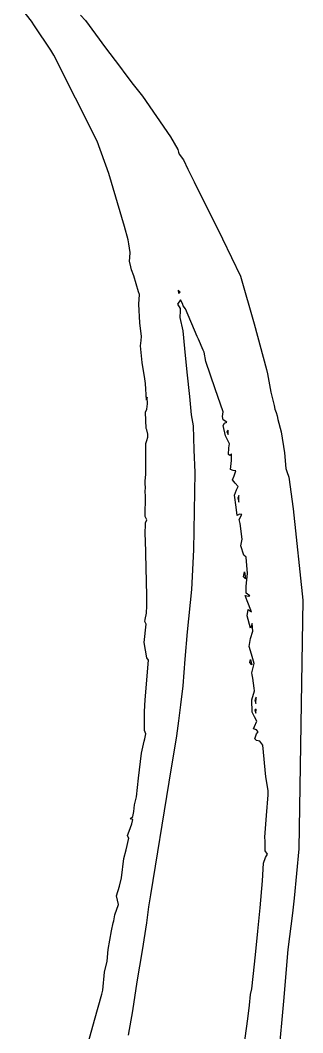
# Model space of a CAD drawing. Extents: x 0 to 208, y 1 to 205.
# Drawn here: x 197.609 to 198.972, y 192.923 to 197.807 of the extents above; entities that cross this region are included whole.
import ezdxf

# ---------------------------------------------------------------- set-up
doc = ezdxf.new("R2010")
doc.units = 0

msp = doc.modelspace()

# ---------------------------------------------------------------- linework, layer by layer
at = {"layer": 'test'}
for p, q in [((197.664448, 197.802898), (197.609338, 197.871964)), ((197.900626, 197.831135), (197.923881, 197.80613)), ((197.677882, 197.779587), (197.664448, 197.802898)), ((197.923881, 197.80613), (198.021482, 197.6742)), ((197.757536, 197.66146), (197.677882, 197.779587)), ((197.772099, 197.637471), (197.757536, 197.66146)), ((197.980243, 197.223844), (197.772099, 197.637471)), ((198.021482, 197.6742), (198.088199, 197.584958)), ((198.088199, 197.584958), (198.118976, 197.54359)), ((198.118976, 197.54359), (198.154902, 197.497055)), ((198.154902, 197.497055), (198.199206, 197.440179)), ((198.199206, 197.440179), (198.334785, 197.244021)), ((198.334785, 197.244021), (198.370257, 197.183348)), ((198.036735, 197.067885), (197.980243, 197.223844)), ((198.370257, 197.183348), (198.372233, 197.170423)), ((198.372233, 197.170423), (198.376325, 197.160968)), ((198.376325, 197.160968), (198.397463, 197.132531)), ((198.397463, 197.132531), (198.418122, 197.088584)), ((198.111939, 196.811938), (198.036735, 197.067885)), ((198.418122, 197.088584), (198.448167, 197.026535)), ((198.448167, 197.026535), (198.584641, 196.752489)), ((198.130566, 196.747303), (198.111939, 196.811938)), ((198.133106, 196.727689), (198.130566, 196.747303)), ((198.139145, 196.687159), (198.133106, 196.727689)), ((198.584641, 196.752489), (198.672802, 196.571517)), ((198.136887, 196.643923), (198.137452, 196.661533)), ((198.137452, 196.661533), (198.139145, 196.687159)), ((198.143548, 196.616773), (198.136887, 196.643923)), ((198.146934, 196.602521), (198.143548, 196.616773)), ((198.157405, 196.574081), (198.146934, 196.602521)), ((198.180519, 196.496916), (198.157405, 196.574081)), ((198.672802, 196.571517), (198.73817, 196.342971)), ((198.184301, 196.483539), (198.180519, 196.496916)), ((198.18114, 196.437929), (198.184301, 196.483539)), ((198.3816, 196.49434), (198.370537, 196.505375)), ((198.370537, 196.505375), (198.372513, 196.489429)), ((198.372513, 196.489429), (198.381685, 196.494368)), ((198.381685, 196.494368), (198.3816, 196.49434)), ((198.18653, 196.346573), (198.18114, 196.437929)), ((198.383028, 196.457711), (198.367844, 196.437025)), ((198.367844, 196.437025), (198.380262, 196.416338)), ((198.380262, 196.416338), (198.380826, 196.404428)), ((198.391607, 196.440496), (198.383028, 196.457711)), ((198.394966, 196.429433), (198.391607, 196.440496)), ((198.406537, 196.413939), (198.394966, 196.429433)), ((198.462563, 196.28191), (198.406537, 196.413939)), ((198.380826, 196.404428), (198.379697, 196.372096)), ((198.379697, 196.372096), (198.394119, 196.309048)), ((198.193783, 196.281942), (198.18653, 196.346573)), ((198.73817, 196.342971), (198.797502, 196.121669)), ((198.192654, 196.26261), (198.193783, 196.281942)), ((198.394119, 196.309048), (198.402303, 196.222996)), ((198.469675, 196.268984), (198.462563, 196.28191)), ((198.492564, 196.21508), (198.469675, 196.268984)), ((198.189719, 196.235883), (198.192654, 196.26261)), ((198.197763, 196.155024), (198.189719, 196.235883)), ((198.402303, 196.222996), (198.413677, 196.109244)), ((198.496233, 196.205823), (198.492564, 196.21508)), ((198.50501, 196.161336), (198.496233, 196.205823)), ((198.210604, 196.077489), (198.197763, 196.155024)), ((198.549259, 196.028553), (198.50501, 196.161336)), ((198.797502, 196.121669), (198.801876, 196.100982)), ((198.213144, 196.05525), (198.210604, 196.077489)), ((198.413677, 196.109244), (198.425558, 195.992359)), ((198.801876, 196.100982), (198.81833, 196.013084)), ((198.217829, 195.974258), (198.213144, 196.05525)), ((198.589055, 195.91817), (198.549259, 196.028553)), ((198.220961, 195.988425), (198.217829, 195.981031)), ((198.217829, 195.981031), (198.217829, 195.974258)), ((198.222937, 195.955803), (198.220961, 195.988425)), ((198.425558, 195.992359), (198.434307, 195.902728)), ((198.81833, 196.013084), (198.834445, 195.948446)), ((198.213736, 195.916038), (198.219409, 195.930319)), ((198.219409, 195.930319), (198.222937, 195.955803)), ((198.834445, 195.948446), (198.837267, 195.930356)), ((198.837267, 195.930356), (198.843335, 195.914834)), ((198.216671, 195.837262), (198.213736, 195.916038)), ((198.434307, 195.902728), (198.443338, 195.850836)), ((198.58564, 195.894915), (198.589055, 195.91817)), ((198.588886, 195.878631), (198.58564, 195.894915)), ((198.60565, 195.867681), (198.588886, 195.878631)), ((198.843335, 195.914834), (198.849402, 195.899312)), ((198.849402, 195.899312), (198.852224, 195.881221)), ((198.852224, 195.881221), (198.86769, 195.821757)), ((198.219719, 195.83046), (198.216671, 195.837262)), ((198.224433, 195.809773), (198.219719, 195.83046)), ((198.443338, 195.850836), (198.447064, 195.735238)), ((198.588604, 195.851509), (198.594192, 195.863814)), ((198.599695, 195.801934), (198.588604, 195.851509)), ((198.594192, 195.863814), (198.60565, 195.867681)), ((198.612604, 195.828821), (198.606367, 195.822555)), ((198.611786, 195.808981), (198.612632, 195.828793)), ((198.612632, 195.828793), (198.612604, 195.828821)), ((198.214922, 195.764872), (198.219381, 195.780394)), ((198.219381, 195.780394), (198.224715, 195.795888)), ((198.224715, 195.795888), (198.224433, 195.809773)), ((198.618209, 195.763154), (198.599695, 195.801934)), ((198.606367, 195.822555), (198.611786, 195.808981)), ((198.86769, 195.821757), (198.885075, 195.719906)), ((198.214639, 195.616849), (198.214922, 195.764872)), ((198.447064, 195.735238), (198.451438, 195.624672)), ((198.614258, 195.711397), (198.616516, 195.745007)), ((198.616516, 195.745007), (198.618209, 195.763154)), ((198.620749, 195.708039), (198.614258, 195.711397)), ((198.627917, 195.715546), (198.620749, 195.708039)), ((198.623571, 195.63999), (198.629328, 195.683127)), ((198.629328, 195.683127), (198.627917, 195.715546)), ((198.885075, 195.719906), (198.890974, 195.644931)), ((198.636694, 195.635672), (198.623571, 195.63999)), ((198.649507, 195.632539), (198.636694, 195.635672)), ((198.641859, 195.60982), (198.649507, 195.632539)), ((198.890974, 195.644931), (198.895602, 195.630453)), ((198.212099, 195.583239), (198.214639, 195.616849)), ((198.212664, 195.568394), (198.212099, 195.583239)), ((198.451438, 195.624672), (198.44602, 195.252957)), ((198.633675, 195.589246), (198.641859, 195.60982)), ((198.647052, 195.573611), (198.633675, 195.589246)), ((198.895602, 195.630453), (198.905367, 195.602016)), ((198.905367, 195.602016), (198.925433, 195.449481)), ((198.213511, 195.553803), (198.212664, 195.568394)), ((198.212664, 195.532213), (198.213511, 195.553803)), ((198.643496, 195.516038), (198.652471, 195.541043)), ((198.660627, 195.557157), (198.647052, 195.573611)), ((198.652471, 195.541043), (198.660627, 195.557157)), ((198.211535, 195.413285), (198.214357, 195.513191)), ((198.214357, 195.513191), (198.212664, 195.532213)), ((198.651652, 195.45729), (198.643496, 195.516038)), ((198.664412, 195.513858), (198.659275, 195.50113)), ((198.659275, 195.50113), (198.664045, 195.482842)), ((198.664045, 195.482842), (198.664327, 195.513863)), ((198.664327, 195.513863), (198.664412, 195.513858)), ((198.656365, 195.41849), (198.651652, 195.45729)), ((198.925433, 195.449481), (198.97242, 195.009977)), ((198.219494, 195.397762), (198.211535, 195.413285)), ((198.213115, 195.38224), (198.219494, 195.397762)), ((198.667739, 195.423655), (198.656365, 195.41849)), ((198.665171, 195.399356), (198.677927, 195.421962)), ((198.670335, 195.379262), (198.665171, 195.399356)), ((198.677927, 195.421962), (198.667739, 195.423655)), ((198.212833, 195.325248), (198.213115, 195.38224)), ((198.679338, 195.304016), (198.670335, 195.379262)), ((198.213115, 195.300328), (198.212833, 195.325248)), ((198.21955, 195.031774), (198.213115, 195.300328)), ((198.67296, 195.271015), (198.679338, 195.304016)), ((198.44602, 195.252957), (198.434956, 195.061642)), ((198.688454, 195.22722), (198.67296, 195.271015)), ((198.699094, 195.216863), (198.688454, 195.22722)), ((198.70519, 195.137795), (198.699094, 195.216863)), ((198.68706, 195.121413), (198.690898, 195.145881)), ((198.690898, 195.145881), (198.696515, 195.111947)), ((198.696515, 195.111947), (198.687032, 195.12143)), ((198.687032, 195.12143), (198.68706, 195.121413)), ((198.699545, 195.077724), (198.70519, 195.137795)), ((198.434956, 195.061642), (198.414919, 194.857429)), ((198.70011, 195.043646), (198.699545, 195.077724)), ((198.21955, 194.981409), (198.21955, 195.031774)), ((198.703468, 195.006703), (198.693929, 195.031285)), ((198.693929, 195.031285), (198.711257, 195.029309)), ((198.716422, 195.03072), (198.70011, 195.043646)), ((198.725538, 194.953606), (198.703468, 195.006703)), ((198.711257, 195.029309), (198.716422, 195.03072)), ((198.97242, 195.009977), (198.953427, 193.810387)), ((198.218421, 194.946509), (198.21955, 194.981409)), ((198.703779, 194.93398), (198.709677, 194.964274)), ((198.709677, 194.964274), (198.725538, 194.953606)), ((198.210773, 194.906679), (198.211337, 194.915739)), ((198.216446, 194.89381), (198.210773, 194.906679)), ((198.211337, 194.915739), (198.218421, 194.946509)), ((198.719527, 194.874033), (198.703779, 194.93398)), ((198.207669, 194.805912), (198.216446, 194.89381)), ((198.414919, 194.857429), (198.403658, 194.725552)), ((198.727796, 194.896442), (198.719527, 194.874033)), ((198.720119, 194.824052), (198.731831, 194.860244)), ((198.731831, 194.860244), (198.727796, 194.896442)), ((198.220679, 194.730711), (198.207669, 194.805912)), ((198.713685, 194.785272), (198.720119, 194.824052)), ((198.72582, 194.748524), (198.713685, 194.785272)), ((198.211902, 194.528525), (198.228327, 194.720495)), ((198.228327, 194.720495), (198.220679, 194.730711)), ((198.403658, 194.725552), (198.394006, 194.596286)), ((198.716532, 194.709194), (198.721048, 194.722769)), ((198.727454, 194.698272), (198.716532, 194.709194)), ((198.716532, 194.709194), (198.716532, 194.709194)), ((198.721048, 194.722769), (198.727454, 194.698272)), ((198.738633, 194.704576), (198.72582, 194.748524)), ((198.727344, 194.658433), (198.738633, 194.704576)), ((198.728473, 194.649374), (198.727344, 194.658433)), ((198.731013, 194.6334), (198.728473, 194.649374)), ((198.737673, 194.585851), (198.731013, 194.6334)), ((198.394006, 194.596286), (198.382802, 194.504747)), ((198.726328, 194.529308), (198.740213, 194.572925)), ((198.740213, 194.572925), (198.737673, 194.585851)), ((198.209644, 194.472162), (198.211902, 194.528525)), ((198.728868, 194.469231), (198.726328, 194.529308)), ((198.747145, 194.541778), (198.74198, 194.52905)), ((198.74198, 194.52905), (198.74675, 194.510762)), ((198.74675, 194.510762), (198.747032, 194.541789)), ((198.747032, 194.541789), (198.747145, 194.541778)), ((198.209644, 194.38064), (198.209644, 194.472162)), ((198.382802, 194.504747), (198.372557, 194.427187)), ((198.740157, 194.446569), (198.728868, 194.469231)), ((198.747145, 194.48445), (198.74088, 194.478213)), ((198.74088, 194.478213), (198.746298, 194.464638)), ((198.746298, 194.464638), (198.747145, 194.48445)), ((198.747145, 194.48445), (198.747145, 194.48445)), ((198.372557, 194.427187), (198.362905, 194.354475)), ((198.739536, 194.40003), (198.750486, 194.426503)), ((198.750486, 194.426503), (198.740157, 194.446569)), ((198.214555, 194.364666), (198.209644, 194.38064)), ((198.209813, 194.340847), (198.214555, 194.364666)), ((198.735077, 194.389532), (198.739536, 194.40003)), ((198.74947, 194.383915), (198.735077, 194.389532)), ((198.740863, 194.341187), (198.748765, 194.364922)), ((198.748765, 194.364922), (198.757373, 194.374207)), ((198.757373, 194.374207), (198.74947, 194.383915)), ((198.194489, 194.271993), (198.206765, 194.329756)), ((198.206765, 194.329756), (198.209813, 194.340847)), ((198.362905, 194.354475), (198.326016, 194.132141)), ((198.749668, 194.332833), (198.740863, 194.341187)), ((198.76519, 194.330011), (198.749668, 194.332833)), ((198.77964, 194.310933), (198.76519, 194.330011)), ((198.180124, 194.151552), (198.194489, 194.271993)), ((198.794993, 194.156953), (198.77964, 194.310933)), ((198.169653, 194.061473), (198.180124, 194.151552)), ((198.326016, 194.132141), (198.237601, 193.588006)), ((198.806084, 194.091164), (198.794993, 194.156953)), ((198.797222, 193.970805), (198.806084, 194.070477)), ((198.806084, 194.070477), (198.806084, 194.091164)), ((198.156981, 193.990626), (198.160707, 194.022058)), ((198.160707, 194.022058), (198.169653, 194.061473)), ((198.151845, 193.965396), (198.156981, 193.990626)), ((198.134291, 193.89567), (198.147301, 193.930513)), ((198.140387, 193.954446), (198.151845, 193.965396)), ((198.153313, 193.951482), (198.140387, 193.954446)), ((198.147301, 193.930513), (198.153313, 193.951482)), ((198.788953, 193.865728), (198.797222, 193.970805)), ((198.127348, 193.873911), (198.134291, 193.89567)), ((198.129888, 193.867194), (198.127348, 193.873911)), ((198.120406, 193.805684), (198.13398, 193.861437)), ((198.13398, 193.861437), (198.129888, 193.867194)), ((198.791211, 193.846988), (198.788953, 193.865728)), ((198.791211, 193.820205), (198.791211, 193.846988)), ((198.109032, 193.763796), (198.120406, 193.805684)), ((198.791211, 193.800139), (198.791211, 193.820205)), ((198.801907, 193.784617), (198.791211, 193.800139)), ((198.791973, 193.769095), (198.801907, 193.784617)), ((198.953427, 193.810387), (198.931498, 193.572536)), ((198.098533, 193.670499), (198.109032, 193.763796)), ((198.777608, 193.655343), (198.782575, 193.740658)), ((198.782575, 193.740658), (198.791973, 193.769095)), ((198.073613, 193.582821), (198.088148, 193.629357)), ((198.088148, 193.629357), (198.098533, 193.670499)), ((198.766771, 193.526077), (198.777608, 193.655343)), ((198.078213, 193.562134), (198.073613, 193.582821)), ((198.237601, 193.588006), (198.228401, 193.53113)), ((198.065513, 193.492457), (198.082814, 193.541448)), ((198.082814, 193.541448), (198.078213, 193.562134)), ((198.931498, 193.572536), (198.92258, 193.500146)), ((198.061421, 193.463481), (198.065513, 193.492457)), ((198.228401, 193.53113), (198.219116, 193.453569)), ((198.756018, 193.412322), (198.766771, 193.526077)), ((198.92258, 193.500146), (198.900566, 193.324347)), ((198.049116, 193.415083), (198.057865, 193.453321)), ((198.057865, 193.453321), (198.061421, 193.463481)), ((198.219116, 193.453569), (198.197187, 193.319133)), ((198.03413, 193.324266), (198.049116, 193.415083)), ((198.745152, 193.29857), (198.756018, 193.412322)), ((198.028542, 193.268672), (198.03413, 193.324266)), ((198.197187, 193.319133), (198.171731, 193.169186)), ((198.733694, 193.195153), (198.745152, 193.29857)), ((198.900566, 193.324347), (198.879287, 193.076155)), ((198.016294, 193.215684), (198.028542, 193.268672)), ((198.008053, 193.127781), (198.016294, 193.215684)), ((198.727118, 193.135694), (198.733694, 193.195153)), ((198.171731, 193.169186), (198.150649, 193.029576)), ((197.968277, 192.983012), (198.003537, 193.10969)), ((198.003537, 193.10969), (198.008053, 193.127781)), ((198.714842, 193.055549), (198.72026, 193.107257)), ((198.72026, 193.107257), (198.727118, 193.135694)), ((198.709677, 193.003843), (198.714842, 193.055549)), ((198.879287, 193.076155), (198.848465, 192.745236)), ((198.150649, 193.029576), (198.12968, 192.91065)), ((198.703073, 192.954719), (198.709677, 193.003843)), ((197.922613, 192.820709), (197.968277, 192.983012)), ((198.693562, 192.885806), (198.703073, 192.954719))]:
    msp.add_line(p, q, dxfattribs=at)

doc.saveas('drawing.dxf')
